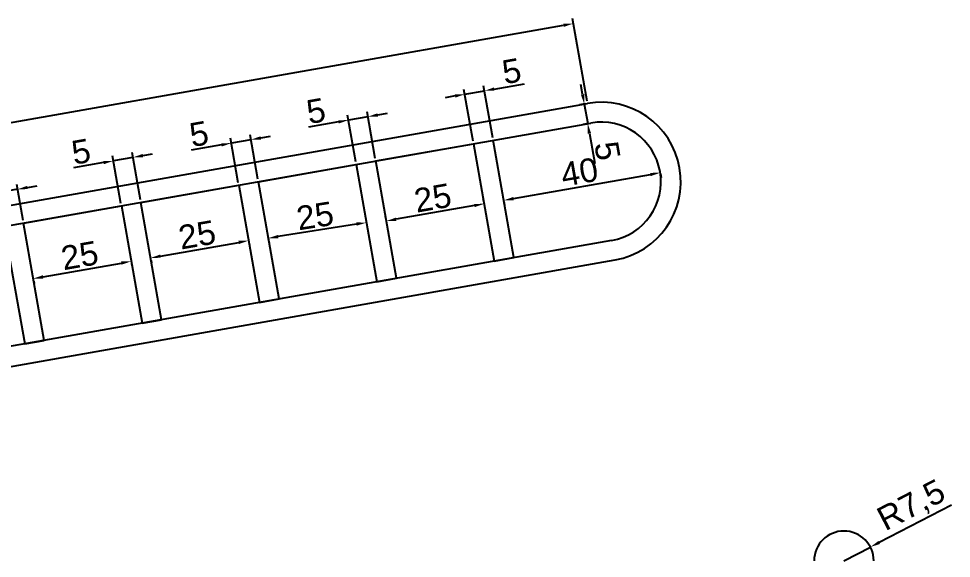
# Model space of a CAD drawing. Header units: millimetres. Extents: x 709 to 4693, y -85 to 383.
# Drawn here: x 981.7 to 1216.4, y 185.1 to 321 of the extents above; entities that cross this region are included whole.
import ezdxf

# ---------------------------------------------------------------- set-up
doc = ezdxf.new("R2010")
doc.units = ezdxf.units.MM
doc.styles.get("Standard").update_dxf_attribs({"font": 'arial.ttf'})
doc.dimstyles.new('ISO-25', dxfattribs={"dimtxt": 6, "dimasz": 2.5, "dimexe": 1.25, "dimexo": 0.625, "dimtad": 1, "dimtxsty": 'Standard', "dimcen": 2.5, "dimclrt": 3, "dimadec": 0, "dimazin": 0, "dimtfac": 1, "dimtmove": 0, "dimatfit": 3, "dimfxl": 1, "dimtfillclr": 7, "dimarcsym": 0})

# ---------------------------------------------------------------- blocks, each defined once
blk = doc.blocks.new('*D25')
at = {"color": 0, "lineweight": -2, "transparency": 16777216}
for p, q in [((1106.26, 275.64), (1140.73, 281.72)), ((1143.24, 281.89), (1143.41, 280.93)), ((1103.85, 274.94), (1104.02, 273.98))]:
    blk.add_line(p, q, dxfattribs=at)
at = {"color": 0, "transparency": 16777216}
for points in [[(1140.66, 282.13), (1140.8, 281.31), (1143.19, 282.16)], [(1106.19, 276.05), (1106.33, 275.23), (1103.8, 275.21)]]:
    blk.add_solid(points, dxfattribs=at)
at = {"layer": 'Defpoints', "color": 0, "transparency": 16777216}
for p in [(1143.13, 282.5), (1143.19, 282.16), (1103.74, 275.56)]:
    blk.add_point(p, dxfattribs=at)
at = {"color": 3, "transparency": 16777216, "insert": (1122.86, 282.32), "char_height": 6, "attachment_point": 5, "rotation": 10}
blk.add_mtext('40', dxfattribs=at)
blk = doc.blocks.new('*D26')
at = {"color": 0, "lineweight": -2, "transparency": 16777216}
for p, q in [((1098.77, 274.96), (1098.66, 275.57)), ((1096.41, 273.91), (1076.72, 270.44)), ((1074.15, 270.62), (1074.04, 271.23))]:
    blk.add_line(p, q, dxfattribs=at)
at = {"color": 0, "transparency": 16777216}
for points in [[(1096.34, 274.32), (1096.49, 273.5), (1098.88, 274.34)], [(1076.65, 270.85), (1076.79, 270.02), (1074.26, 270)]]:
    blk.add_solid(points, dxfattribs=at)
at = {"layer": 'Defpoints', "color": 0, "transparency": 16777216}
for p in [(1098.88, 274.34), (1074.26, 270), (1074.26, 270)]:
    blk.add_point(p, dxfattribs=at)
at = {"color": 3, "transparency": 16777216, "insert": (1085.93, 275.8), "char_height": 6, "attachment_point": 5, "rotation": 10}
blk.add_mtext('25', dxfattribs=at)
blk = doc.blocks.new('*D29')
at = {"color": 0, "lineweight": -2, "transparency": 16777216}
for p, q in [((1066.77, 269.23), (1047.02, 266.07)), ((1069.25, 269.57), (1069.43, 268.39)), ((1044.55, 265.62), (1044.74, 264.44))]:
    blk.add_line(p, q, dxfattribs=at)
at = {"color": 0, "transparency": 16777216}
for points in [[(1066.7, 269.64), (1066.83, 268.82), (1069.24, 269.62)], [(1046.95, 266.48), (1047.08, 265.66), (1044.55, 265.68)]]:
    blk.add_solid(points, dxfattribs=at)
at = {"layer": 'Defpoints', "color": 0, "transparency": 16777216}
for p in [(1069.15, 270.19), (1044.46, 266.24), (1044.55, 265.68)]:
    blk.add_point(p, dxfattribs=at)
at = {"color": 3, "transparency": 16777216, "insert": (1056.31, 271.29), "char_height": 6, "attachment_point": 5, "rotation": 9.0752}
blk.add_mtext('25', dxfattribs=at)
blk = doc.blocks.new('*D43')
at = {"color": 0, "lineweight": -2, "transparency": 16777216}
for p, q in [((987.89, 255.94), (1007.58, 259.42)), ((1010.15, 259.23), (1010.26, 258.62)), ((985.53, 254.89), (985.64, 254.28))]:
    blk.add_line(p, q, dxfattribs=at)
at = {"color": 0, "transparency": 16777216}
for points in [[(1007.51, 259.83), (1007.65, 259.01), (1010.04, 259.85)], [(987.81, 256.35), (987.96, 255.53), (985.42, 255.51)]]:
    blk.add_solid(points, dxfattribs=at)
at = {"layer": 'Defpoints', "color": 0, "transparency": 16777216}
for p in [(1010.04, 259.85), (1010.04, 259.85), (985.42, 255.51)]:
    blk.add_point(p, dxfattribs=at)
at = {"color": 3, "transparency": 16777216, "insert": (997.09, 261.31), "char_height": 6, "attachment_point": 5, "rotation": 10}
blk.add_mtext('25', dxfattribs=at)
blk = doc.blocks.new('*D45')
at = {"color": 0, "lineweight": -2, "transparency": 16777216}
for p, q in [((1017.43, 261.15), (1037.13, 264.63)), ((1039.7, 264.44), (1039.8, 263.83)), ((1015.08, 260.1), (1015.18, 259.49))]:
    blk.add_line(p, q, dxfattribs=at)
at = {"color": 0, "transparency": 16777216}
for points in [[(1037.05, 265.04), (1037.2, 264.22), (1039.59, 265.06)], [(1017.36, 261.56), (1017.5, 260.74), (1014.97, 260.72)]]:
    blk.add_solid(points, dxfattribs=at)
at = {"layer": 'Defpoints', "color": 0, "transparency": 16777216}
for p in [(1039.59, 265.06), (1039.59, 265.06), (1014.97, 260.72)]:
    blk.add_point(p, dxfattribs=at)
at = {"color": 3, "transparency": 16777216, "insert": (1026.64, 266.52), "char_height": 6, "attachment_point": 5, "rotation": 10}
blk.add_mtext('25', dxfattribs=at)
blk = doc.blocks.new('*D50')
at = {"color": 0, "lineweight": -2, "transparency": 16777216}
for p, q in [((1123.64, 301.91), (1123.2, 304.38)), ((1124.27, 299.49), (1122.84, 299.23)), ((1124.07, 299.45), (1124.94, 294.53)), ((1125.14, 294.56), (1123.71, 294.31)), ((1125.37, 292.06), (1126.71, 284.45))]:
    blk.add_line(p, q, dxfattribs=at)
at = {"color": 0, "transparency": 16777216}
for points in [[(1124.05, 301.99), (1123.22, 301.84), (1124.07, 299.45)], [(1125.78, 292.14), (1124.96, 291.99), (1124.94, 294.53)]]:
    blk.add_solid(points, dxfattribs=at)
at = {"layer": 'Defpoints', "color": 0, "transparency": 16777216}
for p in [(1124.89, 299.6), (1124.94, 294.53), (1125.75, 294.67)]:
    blk.add_point(p, dxfattribs=at)
at = {"color": 3, "transparency": 16777216, "insert": (1129.88, 287.67), "char_height": 6, "attachment_point": 5, "rotation": 280}
blk.add_mtext('5', dxfattribs=at)
blk = doc.blocks.new('*D79')
at = {"color": 0, "linetype": 'Continuous', "lineweight": -2, "transparency": 16777216}
for p, q in [((1216.45, 198.49), (1198.29, 189.05)), ((1189.42, 184.44), (1196.08, 187.9))]:
    blk.add_line(p, q, dxfattribs=at)
at = {"color": 0, "linetype": 'Continuous', "transparency": 16777216}
blk.add_solid([(1198.1, 189.42), (1198.49, 188.69), (1196.08, 187.9)], dxfattribs=at)
at = {"layer": 'Defpoints', "color": 0, "linetype": 'Continuous', "transparency": 16777216}
for p in [(1196.08, 187.9), (1189.42, 184.44)]:
    blk.add_point(p, dxfattribs=at)
at = {"color": 3, "linetype": 'Continuous', "transparency": 16777216, "insert": (1206.54, 198.09), "char_height": 6, "attachment_point": 5, "rotation": 27.4641}
blk.add_mtext('R7,5', dxfattribs=at)
blk = doc.blocks.new('*D189')
at = {"color": 0, "linetype": 'Continuous', "lineweight": -2, "transparency": 16777216}
for p, q in [((793.89, 262), (1118.87, 319.3)), ((1124.78, 300.21), (1121.12, 320.97)), ((794.87, 242.04), (791.21, 262.79))]:
    blk.add_line(p, q, dxfattribs=at)
at = {"color": 0, "linetype": 'Continuous', "transparency": 16777216}
for points in [[(1118.8, 319.71), (1118.95, 318.89), (1121.34, 319.74)], [(793.81, 262.41), (793.96, 261.59), (791.42, 261.56)]]:
    blk.add_solid(points, dxfattribs=at)
at = {"layer": 'Defpoints', "color": 0, "linetype": 'Continuous', "transparency": 16777216}
for p in [(1121.34, 319.74), (1124.89, 299.6), (794.98, 241.42)]:
    blk.add_point(p, dxfattribs=at)
at = {"color": 3, "linetype": 'Continuous', "transparency": 16777216, "insert": (955.74, 294.28), "char_height": 6, "attachment_point": 5, "rotation": 10}
blk.add_mtext('335', dxfattribs=at)
blk = doc.blocks.new('*D193')
at = {"color": 0, "linetype": 'Continuous', "lineweight": -2, "transparency": 16777216}
for p, q in [((1096.1, 290.08), (1093.8, 303.16)), ((1094.01, 301.92), (1098.94, 302.79)), ((1101.03, 290.95), (1098.72, 304.02)), ((1101.4, 303.23), (1109.01, 304.57)), ((1091.55, 301.49), (1089.09, 301.06))]:
    blk.add_line(p, q, dxfattribs=at)
at = {"color": 0, "linetype": 'Continuous', "transparency": 16777216}
for points in [[(1101.33, 303.64), (1101.47, 302.82), (1098.94, 302.79)], [(1091.48, 301.9), (1091.62, 301.08), (1094.01, 301.92)]]:
    blk.add_solid(points, dxfattribs=at)
at = {"layer": 'Defpoints', "color": 0, "linetype": 'Continuous', "transparency": 16777216}
for p in [(1098.94, 302.79), (1096.21, 289.46), (1101.13, 290.33)]:
    blk.add_point(p, dxfattribs=at)
at = {"color": 3, "linetype": 'Continuous', "transparency": 16777216, "insert": (1105.8, 307.74), "char_height": 6, "attachment_point": 5, "rotation": 10}
blk.add_mtext('5', dxfattribs=at)
blk = doc.blocks.new('*D194')
at = {"color": 0, "linetype": 'Continuous', "lineweight": -2, "transparency": 16777216}
for p, q in [((1066.56, 284.87), (1064.48, 296.64)), ((1069.62, 296.28), (1064.7, 295.41)), ((1071.48, 285.74), (1069.41, 297.51)), ((1072.08, 296.71), (1074.55, 297.15)), ((1062.24, 294.98), (1054.63, 293.63))]:
    blk.add_line(p, q, dxfattribs=at)
at = {"color": 0, "linetype": 'Continuous', "transparency": 16777216}
for points in [[(1072.01, 297.12), (1072.16, 296.3), (1069.62, 296.28)], [(1062.16, 295.39), (1062.31, 294.57), (1064.7, 295.41)]]:
    blk.add_solid(points, dxfattribs=at)
at = {"layer": 'Defpoints', "color": 0, "linetype": 'Continuous', "transparency": 16777216}
for p in [(1064.7, 295.41), (1066.67, 284.25), (1071.59, 285.12)]:
    blk.add_point(p, dxfattribs=at)
at = {"color": 3, "linetype": 'Continuous', "transparency": 16777216, "insert": (1056.56, 297.71), "char_height": 6, "attachment_point": 5, "rotation": 10}
blk.add_mtext('5', dxfattribs=at)
blk = doc.blocks.new('*D195')
at = {"color": 0, "linetype": 'Continuous', "lineweight": -2, "transparency": 16777216}
for p, q in [((1041.94, 280.53), (1039.96, 291.72)), ((1042.64, 290.92), (1045.11, 291.35)), ((1032.8, 289.18), (1025.18, 287.84)), ((1037.01, 279.66), (1035.04, 290.85)), ((1040.18, 290.49), (1035.26, 289.62))]:
    blk.add_line(p, q, dxfattribs=at)
at = {"color": 0, "linetype": 'Continuous', "transparency": 16777216}
for points in [[(1042.57, 291.33), (1042.72, 290.51), (1040.18, 290.49)], [(1032.72, 289.59), (1032.87, 288.77), (1035.26, 289.62)]]:
    blk.add_solid(points, dxfattribs=at)
at = {"layer": 'Defpoints', "color": 0, "linetype": 'Continuous', "transparency": 16777216}
for p in [(1035.26, 289.62), (1042.05, 279.91), (1037.12, 279.04)]:
    blk.add_point(p, dxfattribs=at)
at = {"color": 3, "linetype": 'Continuous', "transparency": 16777216, "insert": (1027.12, 291.92), "char_height": 6, "attachment_point": 5, "rotation": 10}
blk.add_mtext('5', dxfattribs=at)
blk = doc.blocks.new('*D196')
at = {"color": 0, "linetype": 'Continuous', "lineweight": -2, "transparency": 16777216}
for p, q in [((1007.47, 274.45), (1005.36, 286.39)), ((1012.39, 275.32), (1010.29, 287.26)), ((1012.97, 286.47), (1015.43, 286.9)), ((1003.12, 284.73), (995.51, 283.39)), ((1010.5, 286.03), (1005.58, 285.16))]:
    blk.add_line(p, q, dxfattribs=at)
at = {"color": 0, "linetype": 'Continuous', "transparency": 16777216}
for points in [[(1012.89, 286.88), (1013.04, 286.06), (1010.5, 286.03)], [(1003.05, 285.14), (1003.19, 284.32), (1005.58, 285.16)]]:
    blk.add_solid(points, dxfattribs=at)
at = {"layer": 'Defpoints', "color": 0, "linetype": 'Continuous', "transparency": 16777216}
for p in [(1005.58, 285.16), (1012.5, 274.7), (1007.58, 273.83)]:
    blk.add_point(p, dxfattribs=at)
at = {"color": 3, "linetype": 'Continuous', "transparency": 16777216, "insert": (997.44, 287.46), "char_height": 6, "attachment_point": 5, "rotation": 10}
blk.add_mtext('5', dxfattribs=at)
blk = doc.blocks.new('*D197')
at = {"color": 0, "linetype": 'Continuous', "lineweight": -2, "transparency": 16777216}
for p, q in [((977.93, 269.24), (976.31, 278.37)), ((981.46, 278.01), (976.53, 277.14)), ((982.85, 270.11), (981.24, 279.24)), ((983.92, 278.44), (986.38, 278.88)), ((974.07, 276.71), (966.46, 275.36))]:
    blk.add_line(p, q, dxfattribs=at)
at = {"color": 0, "linetype": 'Continuous', "transparency": 16777216}
for points in [[(974, 277.12), (974.14, 276.3), (976.53, 277.14)], [(983.85, 278.85), (983.99, 278.03), (981.46, 278.01)]]:
    blk.add_solid(points, dxfattribs=at)
at = {"layer": 'Defpoints', "color": 0, "linetype": 'Continuous', "transparency": 16777216}
for p in [(976.53, 277.14), (978.03, 268.62), (982.96, 269.49)]:
    blk.add_point(p, dxfattribs=at)
at = {"color": 3, "linetype": 'Continuous', "transparency": 16777216, "insert": (968.4, 279.44), "char_height": 6, "attachment_point": 5, "rotation": 10}
blk.add_mtext('5', dxfattribs=at)

msp = doc.modelspace()

# ---------------------------------------------------------------- linework, layer by layer
for p, q in [((794.976, 241.423), (1124.887, 299.595)), ((800.768, 237.367), (1125.755, 294.671)), ((1071.59, 285.12), (1096.211, 289.462)), ((1096.211, 289.462), (1101.42, 259.917)), ((1106.344, 260.786), (1101.135, 290.33)), ((1042.046, 279.911), (1066.666, 284.252)), ((1066.666, 284.252), (1071.876, 254.708)), ((1076.8, 255.576), (1071.59, 285.12)), ((1047.256, 250.367), (1042.046, 279.911)), ((1012.502, 274.702), (1037.122, 279.043)), ((1037.122, 279.043), (1042.332, 249.498)), ((1017.711, 245.157), (1012.502, 274.702)), ((982.958, 269.492), (1007.578, 273.833)), ((1007.578, 273.833), (1012.787, 244.289)), ((978.034, 268.624), (983.243, 239.08)), ((988.167, 239.948), (982.958, 269.492)), ((1130.964, 265.127), (805.978, 207.823)), ((1101.42, 259.917), (1106.344, 260.786)), ((801.922, 202.031), (1131.832, 260.203)), ((1071.876, 254.708), (1076.8, 255.576)), ((1042.332, 249.498), (1047.256, 250.367)), ((1012.787, 244.289), (1017.711, 245.157)), ((983.243, 239.08), (988.167, 239.948))]:
    msp.add_line(p, q)
for radius in [20, 15]:
    msp.add_arc((1128.359, 279.899), radius, 280, 100)
at = {"linetype": 'Continuous'}
msp.add_arc((1189.421, 184.443), 7.5, 0, 180, dxfattribs=at)

# ---------------------------------------------------------------- dimensions: what is measured, and where the dimension line sits
at = {"color": 0, "linetype": 'Continuous'}
for p1, p2, distance, picture, middle in [((794.976, 241.423), (1124.887, 299.595), 20.451, '*D189', (955.739, 294.284)), ((1096.211, 289.462), (1101.135, 290.33), 12.655, '*D193', (1105.797, 307.735)), ((1071.59, 285.12), (1066.666, 284.252), -11.331, '*D194', (1056.562, 297.709)), ((1042.046, 279.911), (1037.122, 279.043), -10.739, '*D195', (1027.121, 291.916)), ((1012.502, 274.702), (1007.578, 273.833), -11.505, '*D196', (997.443, 287.462)), ((982.958, 269.492), (978.034, 268.624), -8.648, '*D197', (968.395, 279.438))]:
    dim = msp.add_aligned_dim(p1=p1, p2=p2, distance=distance, dimstyle='ISO-25', dxfattribs=at)
    dim.commit()
    dim.dimension.update_dxf_attribs({"geometry": picture, "text_midpoint": middle})
for p1, p2, distance, picture, middle in [((1124.887, 299.595), (1125.755, 294.671), -0.83, '*D50', (1129.88, 287.667)), ((1103.739, 275.558), (1143.132, 282.504), -0.353, '*D25', (1122.856, 282.316)), ((1098.876, 274.342), (1074.256, 270.001), 0, '*D26', (1085.926, 275.804)), ((1069.147, 270.185), (1044.456, 266.242), 0.571, '*D29', (1056.31, 271.292)), ((1014.967, 260.718), (1039.588, 265.06), 0, '*D45', (1026.637, 266.521)), ((985.423, 255.509), (1010.043, 259.85), 0, '*D43', (997.093, 261.312))]:
    dim = msp.add_aligned_dim(p1=p1, p2=p2, distance=distance, dimstyle='ISO-25')
    dim.commit()
    dim.dimension.update_dxf_attribs({"geometry": picture, "text_midpoint": middle})
at = {"linetype": 'Continuous'}
dim = msp.add_radius_dim(center=(1189.421, 184.443), mpoint=(1196.076, 187.902), dimstyle='ISO-25', dxfattribs=at)
dim.commit()
dim.dimension.update_dxf_attribs({"geometry": '*D79', "text_midpoint": (1206.535, 198.093)})

doc.saveas('drawing.dxf')
